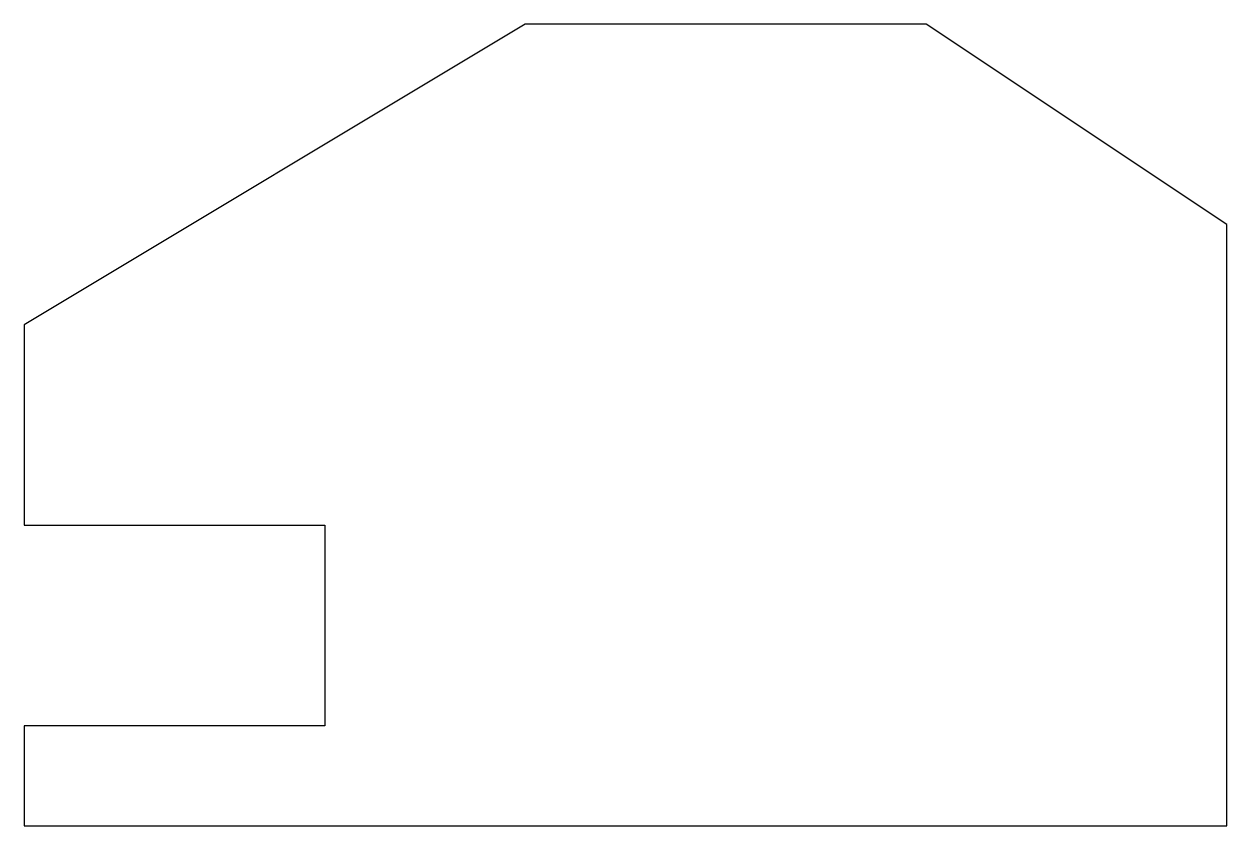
# Model space of a CAD drawing. Header units: inches. Extents: x 0 to 3, y 0 to 2.
import ezdxf

# ---------------------------------------------------------------- set-up
doc = ezdxf.new("R2010")
doc.units = ezdxf.units.IN
doc.header["$MEASUREMENT"] = 0

msp = doc.modelspace()

# ---------------------------------------------------------------- linework, layer by layer
for p, q in [((1.25, 2), (0, 1.25)), ((2.25, 2), (1.25, 2)), ((3, 1.5), (2.25, 2)), ((3, 0), (3, 1.5)), ((0, 1.25), (0, 0.75)), ((0, 0.75), (0.75, 0.75)), ((0.75, 0.75), (0.75, 0.25)), ((0.75, 0.25), (0, 0.25)), ((0, 0.25), (0, 0)), ((0, 0), (3, 0))]:
    msp.add_line(p, q)

doc.saveas('drawing.dxf')
